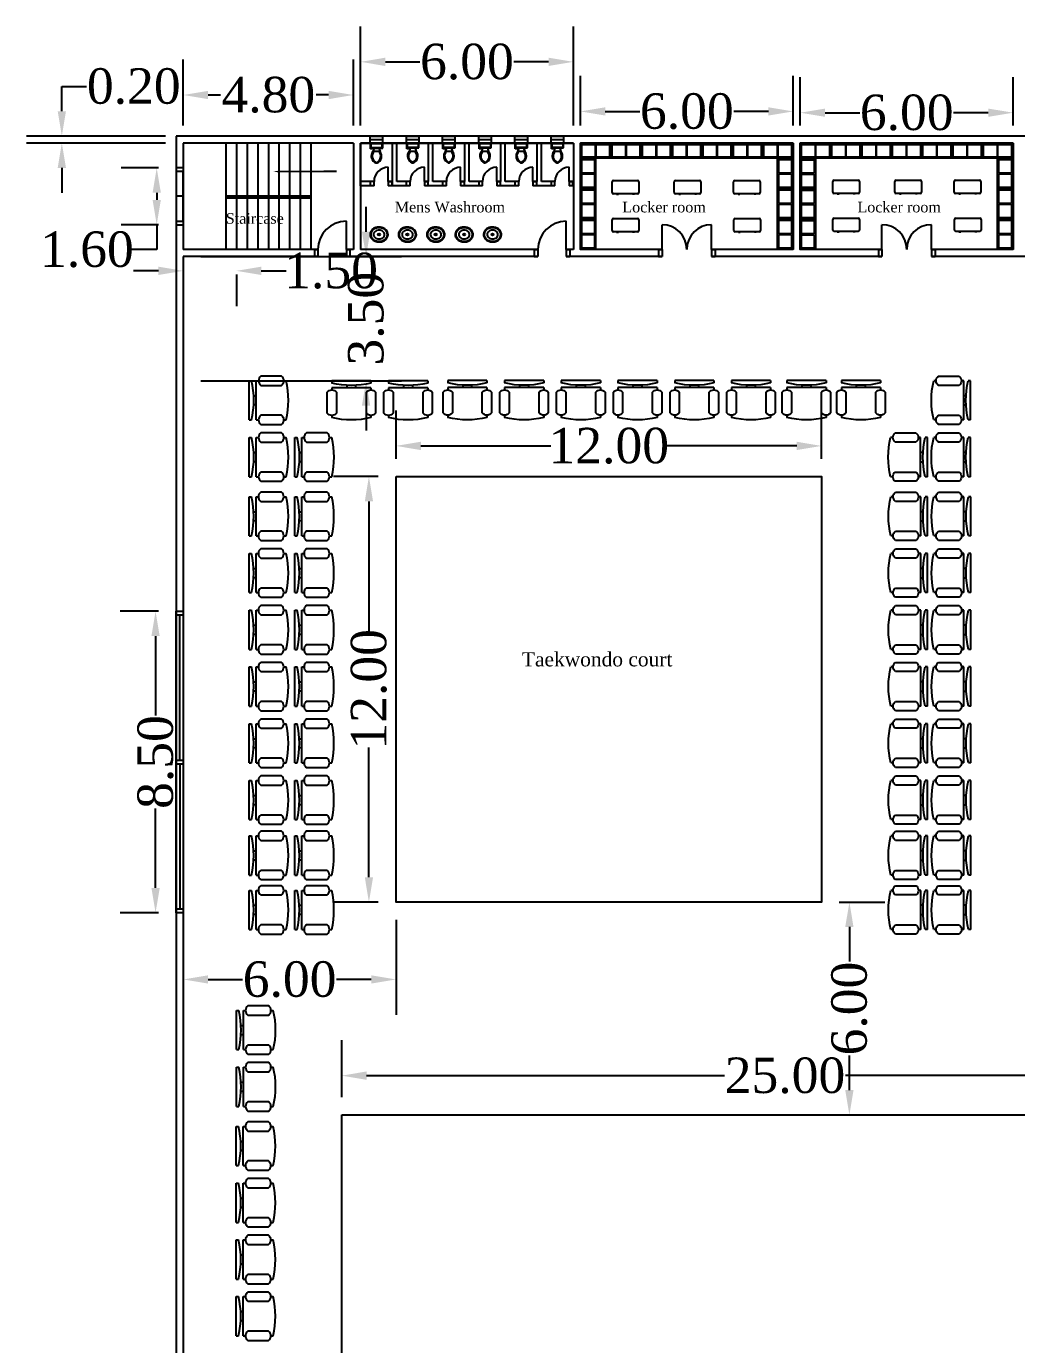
# Model space of a CAD drawing. Header units: metres. Extents: x 31 to 289, y -25 to 127.
# Drawn here: x 96.39 to 124.31, y 13.58 to 50.75 of the extents above; entities that cross this region are included whole.
import ezdxf
from ezdxf import colors
from ezdxf.entities.mleader import LeaderData, LeaderLine
from ezdxf.math import Vec2, Vec3

# ---------------------------------------------------------------- set-up
doc = ezdxf.new("R2010")
doc.units = ezdxf.units.M
doc.header["$MEASUREMENT"] = 0
for name, color, linetype in [('courts', 90, 'Continuous'), ('dim', 50, 'Continuous'), ('dw', 160, 'Continuous'), ('obj', 213, 'Continuous'), ('txt', 130, 'Continuous')]:
    doc.layers.add(name, color=color, linetype=linetype)
doc.styles.get("Standard").update_dxf_attribs({"font": 'times.ttf', "height": 1})
doc.dimstyles.new('1-1m', dxfattribs={"dimtxt": 0.7, "dimasz": 0.7, "dimexe": 1, "dimexo": 0.5, "dimgap": 0.09, "dimtad": 0, "dimtoh": 1, "dimzin": 0, "dimdsep": 46, "dimtxsty": 'Standard', "dimcen": 0.09, "dimclrd": 2, "dimclrt": 2, "dimadec": 0, "dimazin": 0, "dimtfac": 1, "dimtofl": 0, "dimtmove": 0, "dimatfit": 3, "dimfxl": 1, "dimtolj": 1, "dimtzin": 0, "dimarcsym": 0})

# ---------------------------------------------------------------- blocks, each defined once
blk = doc.blocks.new('d1')
at = {"layer": 'dw'}
for p, q in [((0.9, 0.2), (0.9, 1)), ((0, 0.2), (0.1, 0.2)), ((0, 0.2), (0, 0)), ((0, 0), (0.1, 0)), ((0.1, 0.2), (0.1, 0)), ((0.9, 0.2), (1, 0.2)), ((0.9, 0.2), (0.9, 0)), ((0.9, 0), (1, 0)), ((1, 0.2), (1, 0))]:
    blk.add_line(p, q, dxfattribs=at)
blk.add_arc((0.9, 0.2), 0.8, 90, 180, dxfattribs=at)
blk = doc.blocks.new('dd1')
at = {"layer": 'dw'}
for p, q in [((0.1, 0.2), (0.1, 0.9)), ((1.5, 0.2), (1.5, 0.9)), ((0, 0.2), (0.1, 0.2)), ((0, 0.2), (0, 0)), ((0, 0), (0.1, 0)), ((0.1, 0.2), (0.1, 0)), ((1.5, 0.2), (1.6, 0.2)), ((1.5, 0.2), (1.5, 0)), ((1.5, 0), (1.6, 0)), ((1.6, 0.2), (1.6, 0))]:
    blk.add_line(p, q, dxfattribs=at)
for centre, start, end in [((0.1, 0.2), 0, 90), ((1.5, 0.2), 90, 180)]:
    blk.add_arc(centre, 0.7, start, end, dxfattribs=at)
blk = doc.blocks.new('Toilet - top')
for p, q in [((-10, -8.5), (-8, -8.5)), ((-10, -9.5), (-10, -8.5)), ((-7, -9.5), (-10, -9.5)), ((-8, -8.5), (-8, -8)), ((-7, -8), (-7, -9.5)), ((-4, -8), (-6, -14)), ((4, -14), (-4, -14)), ((4, -8), (6, -14)), ((9.5, -6), (9.5, -2))]:
    blk.add_line(p, q)
blk.add_lwpolyline([(10.5, -8), (10.5, 0), (-10.5, 0), (-10.5, -8)], close=True)
for points in [[(-9.5, -2), (-9.5, -6)], [(8.5, -1), (-8.5, -1)], [(-8.5, -7), (8.5, -7)]]:
    blk.add_lwpolyline(points)
for centre, radius, start, end in [((-8.6, -1.9), 0.884, 81.8699, 188.1301), ((-8.6, -6.1), 0.884, 171.8699, 278.1301), ((3.5, -21.6), 12.2, 141.4691, 247.9714), ((4.2, -21.8), 11.3, 136.3677, 238.9468), ((-3.5, -21.6), 12.2, 292.0284, 38.5307), ((-4.2, -21.8), 11.3, 301.053, 43.6321), ((8.6, -1.9), 0.884, 351.8699, 98.1301), ((8.6, -6.1), 0.884, 261.8699, 8.1301), ((0, -27.9), 4, 245.7318, 294.2682), ((0, -29), 4, 254.8605, 285.1395)]:
    blk.add_arc(centre, radius, start, end)
blk = doc.blocks.new('Sink - Oval top')
for p, q in [((-1, 0), (1, 0)), ((0, 1), (0, -1))]:
    blk.add_line(p, q)
at = {"linetype": 'Continuous'}
for points in [[(-12.2, 0.4, 0.117634), (-11.5, -3.4, 0.104469), (-8.9, -6.8, 0.090016), (-5.1, -9.1, 0.08192), (-0.3, -10, 0.08192), (4.5, -9.4, 0.090016), (8.4, -7.4, 0.104469), (11.2, -4.1, 0.117634), (12.2, -0.4, 0.117634), (11.5, 3.4, 0.104469), (8.9, 6.8, 0.090016), (5.1, 9.1, 0.08192), (0.3, 10, 0.08192), (-4.5, 9.4, 0.090016), (-8.4, 7.4, 0.104469), (-11.2, 4.1, 0.117634)], [(-11.3, 0.2, 0.118622), (-10.5, -3.3, 0.104678), (-8.1, -6.4, 0.089562), (-4.5, -8.4, 0.081185), (-0.1, -9.2, 0.081185), (4.3, -8.5, 0.089562), (7.9, -6.6, 0.104678), (10.4, -3.5, 0.118622), (11.3, -0.2, 0.118622), (10.5, 3.3, 0.104678), (8.1, 6.4, 0.089562), (4.5, 8.4, 0.081185), (0.1, 9.2, 0.081185), (-4.3, 8.5, 0.089562), (-7.9, 6.6, 0.104678), (-10.4, 3.5, 0.118622)], [(-7.4, 0.1, 0.118283), (-6.9, -2.2, 0.104607), (-5.3, -4.2, 0.089718), (-3, -5.5, 0.081436), (-0.1, -6, 0.081436), (2.8, -5.6, 0.089718), (5.2, -4.3, 0.104607), (6.9, -2.3, 0.118283), (7.4, -0.1, 0.118283), (6.9, 2.2, 0.104607), (5.3, 4.2, 0.089718), (3, 5.5, 0.081436), (0.1, 6, 0.081436), (-2.8, 5.6, 0.089718), (-5.2, 4.3, 0.104607), (-6.9, 2.3, 0.118283)]]:
    blk.add_lwpolyline(points, format="xyb", close=True, dxfattribs=at)
for radius in [1.5, 1]:
    blk.add_circle((0, 0), radius)
blk = doc.blocks.new('Wall Cabinet - 18 x 36 in front')
for p, q in [((17.5, -1.5), (17.5, -16.5)), ((18.5, -16.5), (18.5, -1.5))]:
    blk.add_line(p, q)
blk.add_lwpolyline([(0, -18), (0, 0), (36, 0), (36, -18)], close=True)
for points in [[(17.5, -16.5), (1.5, -16.5), (1.5, -1.5), (17.5, -1.5)], [(18.5, -1.5), (34.5, -1.5), (34.5, -16.5), (18.5, -16.5)]]:
    blk.add_lwpolyline(points)
blk = doc.blocks.new('Desk - 30 x 60 in.')
at = {"linetype": 'Continuous'}
for p, q in [((-26.999995, 0), (26.999995, 0)), ((-29.999995, -27), (-29.999995, -3)), ((29.999995, -3), (29.999995, -27)), ((26.999995, -30), (-26.999995, -30)), ((-20.000005, -30), (-20.000005, -31)), ((-20.000005, -31), (-16.000005, -31)), ((-16.000005, -31), (-16.000005, -30)), ((15.999995, -31), (15.999995, -30)), ((19.999995, -31), (15.999995, -31)), ((19.999995, -30), (19.999995, -31))]:
    blk.add_line(p, q, dxfattribs=at)
for centre, start, end in [((-26.499995, -3.5), 98.1301, 171.8699), ((26.499995, -3.5), 8.130102, 81.8699), ((-26.499995, -26.5), 188.1301, 261.8699), ((26.499995, -26.5), 278.1301, 351.8699)]:
    blk.add_arc(centre, 3.535534, start, end, dxfattribs=at)
blk = doc.blocks.new('w1')
at = {"layer": 'dw'}
for p, q in [((-0.2, 0), (0, 0)), ((-0.2, -8.5), (-0.2, 0)), ((0, 0), (0, -8.5)), ((-0.2, -0.1), (0, -0.1)), ((-0.1, -4.2), (-0.1, -0.1)), ((-0.2, -4.2), (0, -4.2)), ((-0.2, -4.3), (0, -4.3)), ((-0.1, -4.3), (-0.1, -8.4)), ((0, -8.4), (-0.2, -8.4)), ((0, -8.5), (-0.2, -8.5))]:
    blk.add_line(p, q, dxfattribs=at)
blk = doc.blocks.new('*D70')
at = {"layer": 'Defpoints', "color": 0, "transparency": 16777216}
for p in [(105.608, 48.817), (100.808, 47.46), (105.608, 47.46)]:
    blk.add_point(p, dxfattribs=at)
at = {"layer": 'dim', "color": 0, "lineweight": -2, "transparency": 16777216}
for p, q in [((100.808, 47.96), (100.808, 49.817)), ((105.608, 47.96), (105.608, 49.817))]:
    blk.add_line(p, q, dxfattribs=at)
at = {"layer": 'dim', "color": 2, "lineweight": -2, "transparency": 16777216}
for p, q in [((101.508, 48.817), (101.863, 48.817)), ((104.908, 48.817), (104.552, 48.817))]:
    blk.add_line(p, q, dxfattribs=at)
at = {"layer": 'dim', "color": 2, "transparency": 16777216}
for points in [[(101.508, 48.933), (101.508, 48.7), (100.808, 48.817)], [(104.908, 48.933), (104.908, 48.7), (105.608, 48.817)]]:
    blk.add_solid(points, dxfattribs=at)
at = {"layer": 'dim', "color": 2, "transparency": 16777216, "insert": (103.208, 48.817), "char_height": 1, "attachment_point": 5}
blk.add_mtext('\\A1;4.80', dxfattribs=at)
blk = doc.blocks.new('*D71')
at = {"layer": 'Defpoints', "color": 0, "transparency": 16777216}
for p in [(111.808, 49.752), (105.808, 47.46), (111.808, 47.46)]:
    blk.add_point(p, dxfattribs=at)
at = {"layer": 'dim', "color": 0, "lineweight": -2, "transparency": 16777216}
for p, q in [((105.808, 47.96), (105.808, 50.752)), ((111.808, 47.96), (111.808, 50.752))]:
    blk.add_line(p, q, dxfattribs=at)
at = {"layer": 'dim', "color": 2, "lineweight": -2, "transparency": 16777216}
for p, q in [((106.508, 49.752), (107.484, 49.752)), ((111.108, 49.752), (110.131, 49.752))]:
    blk.add_line(p, q, dxfattribs=at)
at = {"layer": 'dim', "color": 2, "transparency": 16777216}
for points in [[(106.508, 49.869), (106.508, 49.635), (105.808, 49.752)], [(111.108, 49.869), (111.108, 49.635), (111.808, 49.752)]]:
    blk.add_solid(points, dxfattribs=at)
at = {"layer": 'dim', "color": 2, "transparency": 16777216, "insert": (108.808, 49.752), "char_height": 1, "attachment_point": 5}
blk.add_mtext('\\A1;6.00', dxfattribs=at)
blk = doc.blocks.new('*D72')
at = {"layer": 'Defpoints', "color": 0, "transparency": 16777216}
for p in [(112.008, 48.354), (112.008, 47.46), (118.008, 47.46)]:
    blk.add_point(p, dxfattribs=at)
at = {"layer": 'dim', "color": 0, "lineweight": -2, "transparency": 16777216}
for p, q in [((112.008, 47.96), (112.008, 49.354)), ((118.008, 47.96), (118.008, 49.354))]:
    blk.add_line(p, q, dxfattribs=at)
at = {"layer": 'dim', "color": 2, "lineweight": -2, "transparency": 16777216}
for p, q in [((112.708, 48.354), (113.684, 48.354)), ((117.308, 48.354), (116.331, 48.354))]:
    blk.add_line(p, q, dxfattribs=at)
at = {"layer": 'dim', "color": 2, "transparency": 16777216}
for points in [[(112.708, 48.471), (112.708, 48.237), (112.008, 48.354)], [(117.308, 48.471), (117.308, 48.237), (118.008, 48.354)]]:
    blk.add_solid(points, dxfattribs=at)
at = {"layer": 'dim', "color": 2, "transparency": 16777216, "insert": (115.008, 48.354), "char_height": 1, "attachment_point": 5}
blk.add_mtext('\\A1;6.00', dxfattribs=at)
blk = doc.blocks.new('*D73')
at = {"layer": 'Defpoints', "color": 0, "transparency": 16777216}
for p in [(124.208, 48.318), (118.208, 47.46), (124.208, 47.46)]:
    blk.add_point(p, dxfattribs=at)
at = {"layer": 'dim', "color": 0, "lineweight": -2, "transparency": 16777216}
for p, q in [((118.208, 47.96), (118.208, 49.318)), ((124.208, 47.96), (124.208, 49.318))]:
    blk.add_line(p, q, dxfattribs=at)
at = {"layer": 'dim', "color": 2, "lineweight": -2, "transparency": 16777216}
for p, q in [((118.908, 48.318), (119.884, 48.318)), ((123.508, 48.318), (122.531, 48.318))]:
    blk.add_line(p, q, dxfattribs=at)
at = {"layer": 'dim', "color": 2, "transparency": 16777216}
for points in [[(118.908, 48.434), (118.908, 48.201), (118.208, 48.318)], [(123.508, 48.434), (123.508, 48.201), (124.208, 48.318)]]:
    blk.add_solid(points, dxfattribs=at)
at = {"layer": 'dim', "color": 2, "transparency": 16777216, "insert": (121.208, 48.318), "char_height": 1, "attachment_point": 5}
blk.add_mtext('\\A1;6.00', dxfattribs=at)
blk = doc.blocks.new('*D79')
at = {"layer": 'Defpoints', "color": 0, "transparency": 16777216}
for p in [(100.608, 34.26), (100.028, 25.76), (100.608, 25.76)]:
    blk.add_point(p, dxfattribs=at)
at = {"layer": 'dim', "color": 0, "lineweight": -2, "transparency": 16777216}
for p, q in [((100.108, 34.26), (99.028, 34.26)), ((100.108, 25.76), (99.028, 25.76))]:
    blk.add_line(p, q, dxfattribs=at)
at = {"layer": 'dim', "color": 2, "lineweight": -2, "transparency": 16777216}
for p, q in [((100.028, 33.56), (100.028, 31.321)), ((100.028, 26.46), (100.028, 28.699))]:
    blk.add_line(p, q, dxfattribs=at)
at = {"layer": 'dim', "color": 2, "transparency": 16777216}
for points in [[(99.911, 33.56), (100.145, 33.56), (100.028, 34.26)], [(99.911, 26.46), (100.145, 26.46), (100.028, 25.76)]]:
    blk.add_solid(points, dxfattribs=at)
at = {"layer": 'dim', "color": 2, "transparency": 16777216, "insert": (100.028, 30.01), "char_height": 1, "attachment_point": 5, "rotation": 90}
blk.add_mtext('\\A1;8.50', dxfattribs=at)
blk = doc.blocks.new('*D83')
at = {"layer": 'Defpoints', "color": 0, "transparency": 16777216}
for p in [(100.608, 46.76), (100.061, 45.16), (100.608, 45.16)]:
    blk.add_point(p, dxfattribs=at)
at = {"layer": 'dim', "color": 0, "lineweight": -2, "transparency": 16777216}
for p, q in [((100.108, 46.76), (99.061, 46.76)), ((100.108, 45.16), (99.061, 45.16))]:
    blk.add_line(p, q, dxfattribs=at)
at = {"layer": 'dim', "color": 2, "lineweight": -2, "transparency": 16777216}
for p, q in [((100.061, 46.06), (100.061, 45.86)), ((100.061, 45.16), (100.061, 44.46)), ((100.061, 44.46), (99.361, 44.46))]:
    blk.add_line(p, q, dxfattribs=at)
at = {"layer": 'dim', "color": 2, "transparency": 16777216}
for points in [[(99.945, 46.06), (100.178, 46.06), (100.061, 46.76)], [(99.945, 45.86), (100.178, 45.86), (100.061, 45.16)]]:
    blk.add_solid(points, dxfattribs=at)
at = {"layer": 'dim', "color": 2, "transparency": 16777216, "insert": (98.092, 44.46), "char_height": 1, "attachment_point": 5}
blk.add_mtext('\\A1;1.60', dxfattribs=at)
blk = doc.blocks.new('*D87')
at = {"layer": 'Defpoints', "color": 0, "transparency": 16777216}
for p in [(97.385, 47.66), (100.808, 47.66), (100.808, 47.46)]:
    blk.add_point(p, dxfattribs=at)
at = {"layer": 'dim', "color": 2, "lineweight": -2, "transparency": 16777216}
for p, q in [((97.385, 48.36), (97.385, 49.06)), ((97.385, 49.06), (98.085, 49.06)), ((97.385, 46.76), (97.385, 46.06))]:
    blk.add_line(p, q, dxfattribs=at)
at = {"layer": 'dim', "color": 0, "lineweight": -2, "transparency": 16777216}
for p, q in [((100.308, 47.66), (96.385, 47.66)), ((100.308, 47.46), (96.385, 47.46))]:
    blk.add_line(p, q, dxfattribs=at)
at = {"layer": 'dim', "color": 2, "transparency": 16777216}
for points in [[(97.268, 48.36), (97.502, 48.36), (97.385, 47.66)], [(97.268, 46.76), (97.502, 46.76), (97.385, 47.46)]]:
    blk.add_solid(points, dxfattribs=at)
at = {"layer": 'dim', "color": 2, "transparency": 16777216, "insert": (99.414, 49.06), "char_height": 1, "attachment_point": 5}
blk.add_mtext('\\A1;0.20', dxfattribs=at)
blk = doc.blocks.new('*D137')
at = {"layer": 'Defpoints', "color": 0, "transparency": 16777216}
for p in [(100.808, 44.26), (100.808, 40.76), (105.964, 40.76)]:
    blk.add_point(p, dxfattribs=at)
at = {"layer": 'dim', "color": 2, "lineweight": -2, "transparency": 16777216}
for p, q in [((105.964, 44.96), (105.964, 45.66)), ((105.964, 40.06), (105.964, 39.36))]:
    blk.add_line(p, q, dxfattribs=at)
at = {"layer": 'dim', "color": 0, "lineweight": -2, "transparency": 16777216}
for p, q in [((101.308, 44.26), (106.964, 44.26)), ((101.308, 40.76), (106.964, 40.76))]:
    blk.add_line(p, q, dxfattribs=at)
at = {"layer": 'dim', "color": 2, "transparency": 16777216}
for points in [[(105.847, 44.96), (106.081, 44.96), (105.964, 44.26)], [(105.847, 40.06), (106.081, 40.06), (105.964, 40.76)]]:
    blk.add_solid(points, dxfattribs=at)
at = {"layer": 'dim', "color": 2, "transparency": 16777216, "insert": (105.964, 42.51), "char_height": 1, "attachment_point": 5, "rotation": 90}
blk.add_mtext('\\A1;3.50', dxfattribs=at)
blk = doc.blocks.new('*D138')
at = {"layer": 'Defpoints', "color": 0, "transparency": 16777216}
for p in [(100.808, 44.26), (102.308, 44.26), (102.308, 43.859)]:
    blk.add_point(p, dxfattribs=at)
at = {"layer": 'dim', "color": 2, "lineweight": -2, "transparency": 16777216}
for p, q in [((100.108, 43.859), (99.408, 43.859)), ((103.008, 43.859), (103.708, 43.859))]:
    blk.add_line(p, q, dxfattribs=at)
at = {"layer": 'dim', "color": 0, "lineweight": -2, "transparency": 16777216}
for p, q in [((100.808, 43.76), (100.808, 42.859)), ((102.308, 43.76), (102.308, 42.859))]:
    blk.add_line(p, q, dxfattribs=at)
at = {"layer": 'dim', "color": 2, "transparency": 16777216}
for points in [[(100.108, 43.976), (100.108, 43.743), (100.808, 43.859)], [(103.008, 43.976), (103.008, 43.743), (102.308, 43.859)]]:
    blk.add_solid(points, dxfattribs=at)
at = {"layer": 'dim', "color": 2, "transparency": 16777216, "insert": (104.977, 43.859), "char_height": 1, "attachment_point": 5}
blk.add_mtext('\\A1;1.50', dxfattribs=at)
blk = doc.blocks.new('Chair - Desk')
at = {"linetype": 'Continuous'}
for p, q in [((-8.5, 0), (-8.5, -1)), ((-8.5, 0), (8.5, 0)), ((8.5, 0), (8.5, -1)), ((-10.5, -5), (-10.5, -14)), ((-8.5, -3), (-8.5, -4)), ((-8.5, -3), (8.5, -3)), ((-6.5, -14), (-6.5, -5)), ((-2, -3), (-2, -1.9355)), ((2, -1.9576), (2, -3)), ((6.5, -5), (6.5, -14)), ((8.5, -3), (8.5, -4)), ((10.5, -14), (10.5, -5)), ((-8.5, -15), (-8.5, -16)), ((8.5, -15), (8.5, -16))]:
    blk.add_line(p, q, dxfattribs=at)
for centre, radius, start, end in [((-8.5, -6.5), 2.5, 36.8699, 143.1301), ((0, 34.625), 36.625, 256.5803, 283.4197), ((8.5, -6.5), 2.5, 36.8699, 143.1301), ((-8.5, -12.5), 2.5, 216.8699, 323.1301), ((0, 19.625), 36.625, 256.5803, 283.4197), ((8.5, -12.5), 2.5, 216.8699, 323.1301)]:
    blk.add_arc(centre, radius, start, end, dxfattribs=at)
blk = doc.blocks.new('*D142')
at = {"layer": 'Defpoints', "color": 0, "transparency": 16777216}
for p in [(106.808, 38.06), (106.044, 26.06), (106.808, 26.06)]:
    blk.add_point(p, dxfattribs=at)
at = {"layer": 'dim', "color": 0, "lineweight": -2, "transparency": 16777216}
for p, q in [((106.308, 38.06), (105.044, 38.06)), ((106.308, 26.06), (105.044, 26.06))]:
    blk.add_line(p, q, dxfattribs=at)
at = {"layer": 'dim', "color": 2, "lineweight": -2, "transparency": 16777216}
for p, q in [((106.044, 37.36), (106.044, 33.698)), ((106.044, 26.76), (106.044, 30.421))]:
    blk.add_line(p, q, dxfattribs=at)
at = {"layer": 'dim', "color": 2, "transparency": 16777216}
for points in [[(105.928, 37.36), (106.161, 37.36), (106.044, 38.06)], [(105.928, 26.76), (106.161, 26.76), (106.044, 26.06)]]:
    blk.add_solid(points, dxfattribs=at)
at = {"layer": 'dim', "color": 2, "transparency": 16777216, "insert": (106.044, 32.06), "char_height": 1, "attachment_point": 5, "rotation": 90}
blk.add_mtext('\\A1;12.00', dxfattribs=at)
blk = doc.blocks.new('*D143')
at = {"layer": 'Defpoints', "color": 0, "transparency": 16777216}
for p in [(118.808, 38.923), (106.808, 38.06), (118.808, 38.06)]:
    blk.add_point(p, dxfattribs=at)
at = {"layer": 'dim', "color": 0, "lineweight": -2, "transparency": 16777216}
for p, q in [((106.808, 38.56), (106.808, 39.923)), ((118.808, 38.56), (118.808, 39.923))]:
    blk.add_line(p, q, dxfattribs=at)
at = {"layer": 'dim', "color": 2, "lineweight": -2, "transparency": 16777216}
for p, q in [((107.508, 38.923), (111.169, 38.923)), ((118.108, 38.923), (114.446, 38.923))]:
    blk.add_line(p, q, dxfattribs=at)
at = {"layer": 'dim', "color": 2, "transparency": 16777216}
for points in [[(107.508, 39.04), (107.508, 38.806), (106.808, 38.923)], [(118.108, 39.04), (118.108, 38.806), (118.808, 38.923)]]:
    blk.add_solid(points, dxfattribs=at)
at = {"layer": 'dim', "color": 2, "transparency": 16777216, "insert": (112.808, 38.923), "char_height": 1, "attachment_point": 5}
blk.add_mtext('\\A1;12.00', dxfattribs=at)
blk = doc.blocks.new('*D146')
at = {"layer": 'Defpoints', "color": 0, "transparency": 16777216}
for p in [(130.276, 21.168), (105.276, 20.062), (130.276, 20.062)]:
    blk.add_point(p, dxfattribs=at)
at = {"layer": 'dim', "color": 0, "lineweight": -2, "transparency": 16777216}
for p, q in [((105.276, 20.562), (105.276, 22.168)), ((130.276, 20.562), (130.276, 22.168))]:
    blk.add_line(p, q, dxfattribs=at)
at = {"layer": 'dim', "color": 2, "lineweight": -2, "transparency": 16777216}
for p, q in [((105.976, 21.168), (116.067, 21.168)), ((129.576, 21.168), (119.485, 21.168))]:
    blk.add_line(p, q, dxfattribs=at)
at = {"layer": 'dim', "color": 2, "transparency": 16777216}
for points in [[(105.976, 21.285), (105.976, 21.051), (105.276, 21.168)], [(129.576, 21.285), (129.576, 21.051), (130.276, 21.168)]]:
    blk.add_solid(points, dxfattribs=at)
at = {"layer": 'dim', "color": 2, "transparency": 16777216, "insert": (117.776, 21.168), "char_height": 1, "attachment_point": 5}
blk.add_mtext('\\A1;25.00', dxfattribs=at)
blk = doc.blocks.new('*D148')
at = {"layer": 'Defpoints', "color": 0, "transparency": 16777216}
for p in [(118.808, 26.06), (118.808, 20.06), (119.592, 20.06)]:
    blk.add_point(p, dxfattribs=at)
at = {"layer": 'dim', "color": 0, "lineweight": -2, "transparency": 16777216}
for p, q in [((119.308, 26.06), (120.592, 26.06)), ((119.308, 20.06), (120.592, 20.06))]:
    blk.add_line(p, q, dxfattribs=at)
at = {"layer": 'dim', "color": 2, "lineweight": -2, "transparency": 16777216}
for p, q in [((119.592, 25.36), (119.592, 24.384)), ((119.592, 20.76), (119.592, 21.736))]:
    blk.add_line(p, q, dxfattribs=at)
at = {"layer": 'dim', "color": 2, "transparency": 16777216}
for points in [[(119.475, 25.36), (119.708, 25.36), (119.592, 26.06)], [(119.475, 20.76), (119.708, 20.76), (119.592, 20.06)]]:
    blk.add_solid(points, dxfattribs=at)
at = {"layer": 'dim', "color": 2, "transparency": 16777216, "insert": (119.592, 23.06), "char_height": 1, "attachment_point": 5, "rotation": 90}
blk.add_mtext('\\A1;6.00', dxfattribs=at)
blk = doc.blocks.new('*D150')
at = {"layer": 'Defpoints', "color": 0, "transparency": 16777216}
for p in [(100.808, 26.06), (106.808, 26.06), (100.808, 23.88)]:
    blk.add_point(p, dxfattribs=at)
at = {"layer": 'dim', "color": 0, "lineweight": -2, "transparency": 16777216}
for p, q in [((100.808, 25.56), (100.808, 22.88)), ((106.808, 25.56), (106.808, 22.88))]:
    blk.add_line(p, q, dxfattribs=at)
at = {"layer": 'dim', "color": 2, "lineweight": -2, "transparency": 16777216}
for p, q in [((101.508, 23.88), (102.484, 23.88)), ((106.108, 23.88), (105.131, 23.88))]:
    blk.add_line(p, q, dxfattribs=at)
at = {"layer": 'dim', "color": 2, "transparency": 16777216}
for points in [[(101.508, 23.997), (101.508, 23.764), (100.808, 23.88)], [(106.108, 23.997), (106.108, 23.764), (106.808, 23.88)]]:
    blk.add_solid(points, dxfattribs=at)
at = {"layer": 'dim', "color": 2, "transparency": 16777216, "insert": (103.808, 23.88), "char_height": 1, "attachment_point": 5}
blk.add_mtext('\\A1;6.00', dxfattribs=at)

msp = doc.modelspace()

# ---------------------------------------------------------------- linework, layer by layer
for p, q in [((100.608, 47.66), (100.608, -17.34)), ((135.608, 47.66), (100.608, 47.66)), ((100.808, 47.46), (100.808, 44.46)), ((105.608, 47.46), (100.808, 47.46)), ((102.008, 47.46), (102.008, 45.96)), ((102.308, 47.46), (102.308, 45.96)), ((102.608, 47.46), (102.608, 45.96)), ((102.908, 47.46), (102.908, 45.96)), ((103.208, 47.46), (103.208, 45.96)), ((103.508, 47.46), (103.508, 45.96)), ((103.808, 47.46), (103.808, 45.96)), ((104.108, 47.46), (104.108, 45.96)), ((104.408, 47.46), (104.408, 45.96)), ((105.608, 47.46), (105.608, 44.46)), ((105.808, 47.46), (105.808, 44.46)), ((111.808, 47.46), (105.808, 47.46)), ((105.808, 47.46), (111.808, 47.46)), ((105.808, 46.26), (105.808, 47.46)), ((106.708, 46.26), (106.708, 47.46)), ((106.828, 46.38), (106.828, 47.46)), ((107.728, 46.38), (107.728, 47.46)), ((107.848, 46.38), (107.848, 47.46)), ((108.748, 46.38), (108.748, 47.46)), ((108.868, 46.38), (108.868, 47.46)), ((109.768, 46.38), (109.768, 47.46)), ((109.888, 46.38), (109.888, 47.46)), ((110.788, 46.38), (110.788, 47.46)), ((110.908, 46.38), (110.908, 47.46)), ((111.808, 47.46), (111.808, 44.46)), ((111.808, 47.46), (111.808, 46.26)), ((112.008, 47.46), (112.008, 44.46)), ((118.008, 47.46), (112.008, 47.46)), ((118.008, 47.46), (118.008, 44.46)), ((118.208, 47.46), (118.208, 44.46)), ((124.208, 47.46), (118.208, 47.46)), ((124.208, 47.46), (124.208, 44.46)), ((106.188, 46.38), (105.808, 46.38)), ((106.188, 46.26), (105.808, 46.26)), ((106.708, 46.38), (106.588, 46.38)), ((107.208, 46.26), (106.588, 46.26)), ((107.208, 46.38), (106.828, 46.38)), ((107.728, 46.38), (107.608, 46.38)), ((108.228, 46.26), (107.608, 46.26)), ((108.228, 46.38), (107.848, 46.38)), ((108.748, 46.38), (108.628, 46.38)), ((109.248, 46.26), (108.628, 46.26)), ((109.248, 46.38), (108.868, 46.38)), ((109.768, 46.38), (109.648, 46.38)), ((110.268, 46.26), (109.648, 46.26)), ((110.268, 46.38), (109.888, 46.38)), ((110.788, 46.38), (110.668, 46.38)), ((111.288, 46.26), (110.668, 46.26)), ((111.288, 46.38), (110.908, 46.38)), ((111.808, 46.38), (111.688, 46.38)), ((111.808, 46.26), (111.688, 46.26)), ((104.408, 45.96), (102.008, 45.96)), ((102.008, 45.96), (102.008, 45.91)), ((104.408, 45.91), (102.008, 45.91)), ((102.008, 45.91), (102.008, 44.46)), ((102.308, 45.91), (102.308, 44.46)), ((102.608, 45.91), (102.608, 44.46)), ((102.908, 45.91), (102.908, 44.46)), ((103.208, 45.91), (103.208, 44.46)), ((103.508, 45.91), (103.508, 44.46)), ((103.808, 45.91), (103.808, 44.46)), ((104.108, 45.91), (104.108, 44.46)), ((104.408, 45.96), (104.408, 45.91)), ((104.408, 45.91), (104.408, 44.46)), ((104.608, 44.46), (100.808, 44.46)), ((100.808, 44.26), (100.808, -13.94)), ((104.608, 44.26), (100.808, 44.26)), ((105.608, 44.46), (105.408, 44.46)), ((110.808, 44.26), (105.408, 44.26)), ((110.808, 44.46), (105.808, 44.46)), ((111.808, 44.46), (111.608, 44.46)), ((114.308, 44.26), (111.608, 44.26)), ((114.308, 44.46), (112.008, 44.46)), ((118.008, 44.46), (115.708, 44.46)), ((120.508, 44.26), (115.708, 44.26)), ((120.508, 44.46), (118.208, 44.46)), ((124.208, 44.46), (121.908, 44.46)), ((124.608, 44.26), (121.908, 44.26))]:
    msp.add_line(p, q)
at = {"layer": 'courts'}
for points in [[(106.808, 38.06), (118.808, 38.06), (118.808, 26.06), (106.808, 26.06)], [(105.276, 20.062), (130.276, 20.062), (130.276, -9.938), (105.276, -9.938)]]:
    msp.add_lwpolyline(points, close=True, dxfattribs=at)
at = {"layer": 'dw'}
for p, q in [((106.081, 47.66), (106.431, 47.66)), ((106.081, 47.46), (106.081, 47.66)), ((106.431, 47.66), (106.431, 47.46)), ((107.101, 47.66), (107.451, 47.66)), ((107.101, 47.46), (107.101, 47.66)), ((107.451, 47.66), (107.451, 47.46)), ((108.121, 47.66), (108.471, 47.66)), ((108.121, 47.46), (108.121, 47.66)), ((108.471, 47.66), (108.471, 47.46)), ((109.141, 47.66), (109.491, 47.66)), ((109.141, 47.46), (109.141, 47.66)), ((109.491, 47.66), (109.491, 47.46)), ((110.161, 47.66), (110.511, 47.66)), ((110.161, 47.46), (110.161, 47.66)), ((110.511, 47.66), (110.511, 47.46)), ((111.181, 47.66), (111.531, 47.66)), ((111.181, 47.46), (111.181, 47.66)), ((111.531, 47.66), (111.531, 47.46)), ((106.081, 47.56), (106.431, 47.56)), ((106.431, 47.46), (106.081, 47.46)), ((107.101, 47.56), (107.451, 47.56)), ((107.451, 47.46), (107.101, 47.46)), ((108.121, 47.56), (108.471, 47.56)), ((108.471, 47.46), (108.121, 47.46)), ((109.141, 47.56), (109.491, 47.56)), ((109.491, 47.46), (109.141, 47.46)), ((110.161, 47.56), (110.511, 47.56)), ((110.511, 47.46), (110.161, 47.46)), ((111.181, 47.56), (111.531, 47.56)), ((111.531, 47.46), (111.181, 47.46)), ((100.808, 46.76), (100.608, 46.76)), ((100.608, 46.76), (100.608, 46.66)), ((100.808, 46.66), (100.608, 46.66)), ((100.608, 46.66), (100.608, 45.26)), ((100.808, 46.76), (100.808, 46.66)), ((100.808, 45.96), (100.808, 46.66)), ((106.588, 46.38), (106.588, 46.78)), ((107.608, 46.38), (107.608, 46.78)), ((108.628, 46.38), (108.628, 46.78)), ((109.648, 46.38), (109.648, 46.78)), ((110.668, 46.38), (110.668, 46.78)), ((111.688, 46.38), (111.688, 46.78)), ((106.088, 46.26), (106.088, 46.38)), ((106.188, 46.38), (106.088, 46.38)), ((106.188, 46.26), (106.088, 46.26)), ((106.188, 46.26), (106.188, 46.38)), ((106.588, 46.38), (106.588, 46.26)), ((106.588, 46.38), (106.688, 46.38)), ((106.688, 46.26), (106.588, 46.26)), ((106.688, 46.38), (106.688, 46.26)), ((107.108, 46.26), (107.108, 46.38)), ((107.208, 46.38), (107.108, 46.38)), ((107.208, 46.26), (107.108, 46.26)), ((107.208, 46.26), (107.208, 46.38)), ((107.608, 46.38), (107.608, 46.26)), ((107.608, 46.38), (107.708, 46.38)), ((107.708, 46.26), (107.608, 46.26)), ((107.708, 46.38), (107.708, 46.26)), ((108.128, 46.26), (108.128, 46.38)), ((108.228, 46.38), (108.128, 46.38)), ((108.228, 46.26), (108.128, 46.26)), ((108.228, 46.26), (108.228, 46.38)), ((108.628, 46.38), (108.628, 46.26)), ((108.628, 46.38), (108.728, 46.38)), ((108.728, 46.26), (108.628, 46.26)), ((108.728, 46.38), (108.728, 46.26)), ((109.148, 46.26), (109.148, 46.38)), ((109.248, 46.38), (109.148, 46.38)), ((109.248, 46.26), (109.148, 46.26)), ((109.248, 46.26), (109.248, 46.38)), ((109.648, 46.38), (109.648, 46.26)), ((109.648, 46.38), (109.748, 46.38)), ((109.748, 46.26), (109.648, 46.26)), ((109.748, 46.38), (109.748, 46.26)), ((110.168, 46.26), (110.168, 46.38)), ((110.268, 46.38), (110.168, 46.38)), ((110.268, 46.26), (110.168, 46.26)), ((110.268, 46.26), (110.268, 46.38)), ((110.668, 46.38), (110.668, 46.26)), ((110.668, 46.38), (110.768, 46.38)), ((110.768, 46.26), (110.668, 46.26)), ((110.768, 46.38), (110.768, 46.26)), ((111.188, 46.26), (111.188, 46.38)), ((111.288, 46.38), (111.188, 46.38)), ((111.288, 46.26), (111.188, 46.26)), ((111.288, 46.26), (111.288, 46.38)), ((111.688, 46.38), (111.688, 46.26)), ((111.688, 46.38), (111.788, 46.38)), ((111.788, 46.26), (111.688, 46.26)), ((111.788, 46.38), (111.788, 46.26)), ((100.808, 45.96), (100.608, 45.96)), ((100.808, 45.26), (100.808, 45.96)), ((100.608, 45.26), (100.808, 45.26)), ((100.608, 45.26), (100.608, 45.16)), ((100.608, 45.16), (100.808, 45.16)), ((100.808, 45.26), (100.808, 45.16))]:
    msp.add_line(p, q, dxfattribs=at)
for centre in [(106.588, 46.38), (107.608, 46.38), (108.628, 46.38), (109.648, 46.38), (110.668, 46.38), (111.688, 46.38)]:
    msp.add_arc(centre, 0.4, 90, 180, dxfattribs=at)

# ---------------------------------------------------------------- block references
at = {"yscale": 0.06498415201484763, "zscale": 0.06498415201484763}
for p, xscale, rotation in [((102.671, 40.208), 0.06498415201484763, 89.99999999999997), ((123.009, 40.208), -0.06498415201484763, 270.0000000000001), ((102.671, 38.608), 0.06498415201484763, 89.99999999999997), ((103.957, 38.608), 0.06498415201484763, 89.99999999999997), ((121.794, 38.608), -0.06498415201484763, 270.0000000000001), ((123.009, 38.608), -0.06498415201484763, 270.0000000000001), ((102.667, 36.938), 0.06498415201484763, 89.99999999999997), ((103.954, 36.938), 0.06498415201484763, 89.99999999999997), ((121.798, 36.938), -0.06498415201484763, 270.0000000000001), ((123.013, 36.938), -0.06498415201484763, 270.0000000000001), ((102.667, 35.338), 0.06498415201484763, 89.99999999999997), ((103.954, 35.338), 0.06498415201484763, 89.99999999999997), ((121.798, 35.338), -0.06498415201484763, 270.0000000000001), ((123.013, 35.338), -0.06498415201484763, 270.0000000000001), ((102.667, 33.738), 0.06498415201484763, 89.99999999999997), ((103.954, 33.738), 0.06498415201484763, 89.99999999999997), ((121.798, 33.738), -0.06498415201484763, 270.0000000000001), ((123.013, 33.738), -0.06498415201484763, 270.0000000000001), ((102.667, 32.138), 0.06498415201484763, 89.99999999999997), ((103.954, 32.138), 0.06498415201484763, 89.99999999999997), ((121.798, 32.138), -0.06498415201484763, 270.0000000000001), ((123.013, 32.138), -0.06498415201484763, 270.0000000000001), ((102.667, 30.538), 0.06498415201484763, 89.99999999999997), ((103.954, 30.538), 0.06498415201484763, 89.99999999999997), ((121.798, 30.538), -0.06498415201484763, 270.0000000000001), ((123.013, 30.538), -0.06498415201484763, 270.0000000000001), ((102.667, 28.938), 0.06498415201484763, 89.99999999999997), ((103.954, 28.938), 0.06498415201484763, 89.99999999999997), ((121.798, 28.938), -0.06498415201484763, 270.0000000000001), ((123.013, 28.938), -0.06498415201484763, 270.0000000000001), ((102.667, 27.377), 0.06498415201484763, 89.99999999999997), ((103.954, 27.377), 0.06498415201484763, 89.99999999999997), ((121.798, 27.377), -0.06498415201484763, 270.0000000000001), ((123.013, 27.377), -0.06498415201484763, 270.0000000000001), ((102.667, 25.84), 0.06498415201484763, 89.99999999999997), ((103.954, 25.84), 0.06498415201484763, 89.99999999999997), ((121.798, 25.84), -0.06498415201484763, 270.0000000000001), ((123.013, 25.84), -0.06498415201484763, 270.0000000000001), ((102.308, 22.453), 0.06498415201484763, 89.99999999999997), ((102.308, 20.853), 0.06498415201484763, 89.99999999999997), ((102.304, 19.184), 0.06498415201484763, 89.99999999999997), ((102.304, 17.584), 0.06498415201484763, 89.99999999999997), ((102.304, 15.984), 0.06498415201484763, 89.99999999999997), ((102.304, 14.384), 0.06498415201484763, 89.99999999999997)]:
    msp.add_blockref('Chair - Desk', p, dxfattribs=dict(at, xscale=xscale, rotation=rotation))
at = {"xscale": -0.06498415201484763, "yscale": 0.06498415201484763, "zscale": 0.06498415201484763}
for p in [(105.549, 40.76), (107.149, 40.76), (108.819, 40.763), (110.419, 40.763), (112.019, 40.763), (113.619, 40.763), (115.219, 40.763), (116.819, 40.763), (118.38, 40.763), (119.917, 40.763)]:
    msp.add_blockref('Chair - Desk', p, dxfattribs=at)
at = {"layer": 'dw'}
for name, p in [('d1', (104.508, 44.26)), ('d1', (110.708, 44.26)), ('dd1', (114.208, 44.26)), ('dd1', (120.408, 44.26)), ('w1', (100.808, 34.26))]:
    msp.add_blockref(name, p, dxfattribs=at)
at = {"layer": 'obj'}
for name, p, xscale, yscale, zscale in [('Toilet - top', (106.257, 47.455), 0.01682500892709509, 0.01682500892709509, 0.01682500892709509), ('Toilet - top', (107.278, 47.46), 0.01682500892709509, 0.01682500892709509, 0.01682500892709509), ('Toilet - top', (108.298, 47.46), 0.01682500892709509, 0.01682500892709509, 0.01682500892709509), ('Toilet - top', (109.318, 47.46), 0.01682500892709509, 0.01682500892709509, 0.01682500892709509), ('Toilet - top', (110.338, 47.46), 0.01682500892709509, 0.01682500892709509, 0.01682500892709509), ('Toilet - top', (111.358, 47.46), 0.01682500892709509, 0.01682500892709509, 0.01682500892709509), ('Wall Cabinet - 18 x 36 in front', (112.008, 47.46), 0.02376646116668583, 0.02376646116668583, 0.02376646116668583), ('Wall Cabinet - 18 x 36 in front', (112.863, 47.46), 0.02376646116668583, 0.02376646116668583, 0.02376646116668583), ('Wall Cabinet - 18 x 36 in front', (113.719, 47.46), 0.02376646116668583, 0.02376646116668583, 0.02376646116668583), ('Wall Cabinet - 18 x 36 in front', (114.574, 47.46), 0.02376646116668583, 0.02376646116668583, 0.02376646116668583), ('Wall Cabinet - 18 x 36 in front', (115.43, 47.46), 0.02376646116668583, 0.02376646116668583, 0.02376646116668583), ('Wall Cabinet - 18 x 36 in front', (116.285, 47.46), 0.02376646116668583, 0.02376646116668583, 0.02376646116668583), ('Wall Cabinet - 18 x 36 in front', (117.141, 47.46), 0.02376646116668583, 0.02376646116668583, 0.02376646116668583), ('Wall Cabinet - 18 x 36 in front', (118.208, 47.46), 0.02376646116668583, 0.02376646116668583, 0.02376646116668583), ('Wall Cabinet - 18 x 36 in front', (119.063, 47.46), 0.02376646116668583, 0.02376646116668583, 0.02376646116668583), ('Wall Cabinet - 18 x 36 in front', (119.919, 47.46), 0.02376646116668583, 0.02376646116668583, 0.02376646116668583), ('Wall Cabinet - 18 x 36 in front', (120.774, 47.46), 0.02376646116668583, 0.02376646116668583, 0.02376646116668583), ('Wall Cabinet - 18 x 36 in front', (121.63, 47.46), 0.02376646116668583, 0.02376646116668583, 0.02376646116668583), ('Wall Cabinet - 18 x 36 in front', (122.485, 47.46), 0.02376646116668583, 0.02376646116668583, 0.02376646116668583), ('Wall Cabinet - 18 x 36 in front', (123.341, 47.46), 0.02376646116668583, 0.02376646116668583, 0.02376646116668583), ('Desk - 30 x 60 in.', (113.279, 46.406), 0.01254998092653414, 0.01254998092653414, 0.01254998092653414), ('Desk - 30 x 60 in.', (115.03, 46.406), 0.01254998092653414, 0.01254998092653414, 0.01254998092653414), ('Desk - 30 x 60 in.', (116.703, 46.406), 0.01254998092653414, 0.01254998092653414, 0.01254998092653414), ('Desk - 30 x 60 in.', (119.5, 46.417), 0.01254998092653414, 0.01254998092653414, 0.01254998092653414), ('Desk - 30 x 60 in.', (121.251, 46.417), 0.01254998092653414, 0.01254998092653414, 0.01254998092653414), ('Desk - 30 x 60 in.', (122.924, 46.417), 0.01254998092653414, 0.01254998092653414, 0.01254998092653414), ('Desk - 30 x 60 in.', (119.5, 45.347), 0.01254998092653414, 0.01254998092653414, 0.01254998092653414), ('Desk - 30 x 60 in.', (122.932, 45.347), 0.01254998092653414, 0.01254998092653414, 0.01254998092653414), ('Sink - Oval top', (106.329, 44.883), 0.02079870980155859, 0.02079870980155859, 0.02079870980155859), ('Sink - Oval top', (107.129, 44.883), 0.02079870980155859, 0.02079870980155859, 0.02079870980155859), ('Sink - Oval top', (107.929, 44.883), 0.02079870980155859, 0.02079870980155859, 0.02079870980155859), ('Sink - Oval top', (108.729, 44.883), 0.02079870980155859, 0.02079870980155859, 0.02079870980155859), ('Sink - Oval top', (109.529, 44.883), 0.02079870980155859, 0.02079870980155859, 0.02079870980155859), ('Desk - 30 x 60 in.', (113.279, 45.336), 0.01254998092653414, 0.01254998092653414, 0.01254998092653414), ('Desk - 30 x 60 in.', (116.712, 45.336), 0.01254998092653414, 0.01254998092653414, 0.01254998092653414)]:
    msp.add_blockref(name, p, dxfattribs=dict(at, xscale=xscale, yscale=yscale, zscale=zscale))
at = {"layer": 'obj', "xscale": 0.02376646116668583, "yscale": 0.02376646116668583, "zscale": 0.02376646116668583, "rotation": 270}
for p in [(112.436, 47.032), (117.997, 47.032), (118.635, 47.027), (124.197, 47.032), (112.436, 46.177), (117.997, 46.177), (118.636, 46.171), (124.197, 46.177), (112.436, 45.321), (117.997, 45.321), (118.636, 45.316), (124.197, 45.321)]:
    msp.add_blockref('Wall Cabinet - 18 x 36 in front', p, dxfattribs=at)

# ---------------------------------------------------------------- texts
at = {"layer": 'txt', "attachment_point": 1}
for s, insert, char_height in [('Mens Washroom', (106.773, 45.807), 0.3), ('Locker room', (113.19, 45.807), 0.3), ('Locker room', (119.819, 45.807), 0.3), ('Staircase', (102.008, 45.488), 0.3), ('Taekwondo court', (110.357, 33.107), 0.4)]:
    msp.add_mtext_dynamic_manual_height_columns(s, width=5.06334, gutter_width=1, heights=[1.244], dxfattribs=dict(at, insert=insert, char_height=char_height))

# ---------------------------------------------------------------- dimensions: what is measured, and where the dimension line sits
at = {"layer": 'dim'}
for p1, p2, distance, picture, middle in [((105.808, 47.46), (111.808, 47.46), 2.292, '*D71', (108.808, 49.752)), ((100.808, 47.46), (105.608, 47.46), 1.357, '*D70', (103.208, 48.817)), ((100.808, 47.46), (100.808, 47.66), 3.423, '*D87', (99.414, 49.06)), ((118.008, 47.46), (112.008, 47.46), -0.894, '*D72', (115.008, 48.354)), ((118.208, 47.46), (124.208, 47.46), 0.858, '*D73', (121.208, 48.318)), ((100.608, 46.76), (100.608, 45.16), -0.546, '*D83', (98.092, 44.46)), ((100.608, 34.26), (100.608, 25.76), -0.58, '*D79', (100.028, 30.01))]:
    dim = msp.add_aligned_dim(p1=p1, p2=p2, distance=distance, dimstyle='1-1m', dxfattribs=at)
    dim.commit()
    dim.dimension.update_dxf_attribs({"geometry": picture, "text_midpoint": middle})
for base, p1, p2, picture, middle in [((105.964, 40.76), (100.808, 44.26), (100.808, 40.76), '*D137', (105.964, 42.51)), ((106.044, 26.06), (106.808, 38.06), (106.808, 26.06), '*D142', (106.044, 32.06)), ((119.592, 20.06), (118.808, 26.06), (118.808, 20.06), '*D148', (119.592, 23.06))]:
    dim = msp.add_linear_dim(base=base, p1=p1, p2=p2, angle=90, dimstyle='1-1m', dxfattribs=at)
    dim.commit()
    dim.dimension.update_dxf_attribs({"geometry": picture, "text_midpoint": middle})
for base, p1, p2, picture, middle in [((102.308, 43.859), (100.808, 44.26), (102.308, 44.26), '*D138', (104.977, 43.859)), ((118.808, 38.923), (106.808, 38.06), (118.808, 38.06), '*D143', (112.808, 38.923)), ((100.808, 23.88), (106.808, 26.06), (100.808, 26.06), '*D150', (103.808, 23.88)), ((130.276, 21.168), (105.276, 20.062), (130.276, 20.062), '*D146', (117.776, 21.168))]:
    dim = msp.add_linear_dim(base=base, p1=p1, p2=p2, dimstyle='1-1m', dxfattribs=at)
    dim.commit()
    dim.dimension.update_dxf_attribs({"geometry": picture, "text_midpoint": middle})

# ---------------------------------------------------------------- leaders
ml = msp.add_multileader_mtext('Standard')
ml.set_content('', color=256)
ml.set_leader_properties()
ml.build(insert=Vec2(0, 0))
ml.multileader.update_dxf_attribs({"dogleg_length": 0.36, "arrow_head_size": 0.18})
ctx = ml.context
ctx.base_point, ctx.char_height, ctx.arrow_head_size, ctx.landing_gap_size, ctx.plane_origin, ctx.plane_x_axis, ctx.plane_y_axis = Vec3(105.31, 46.67), 0.18, 0.18, 0.09, Vec3(103.35, 45.946), Vec3(-0.999991, -0.004333), Vec3(0.004333, -0.999991)
ctx.text_align_type = 2
notes = []
notes.append((ctx, [(0, (1, 1, 0), (104.77, 46.668), (0.999991, 0.004333), 0.36, [(0, [(103.347, 46.658)], 0, [])])]))
ctx.mtext.insert, ctx.mtext.text_direction, ctx.mtext.rotation, ctx.mtext.alignment, ctx.mtext.flow_direction = Vec3(105.22, 46.58), Vec3(-0.999991, -0.004333), 3.145926, 3, 5
for ctx, leaders in notes:
    for number, flags, end, landing, length, lines in leaders:
        leader = LeaderData()
        leader.index, (leader.has_last_leader_line, leader.has_dogleg_vector, leader.attachment_direction) = number, flags
        leader.last_leader_point, leader.dogleg_vector, leader.dogleg_length = Vec3(end), Vec3(landing), length
        for number, points, colour, breaks in lines:
            line = LeaderLine()
            line.index, line.vertices, line.color, line.breaks = number, Vec3.list(points), colors.encode_raw_color(colour), breaks
            leader.lines.append(line)
        ctx.leaders.append(leader)

doc.saveas('drawing.dxf')
